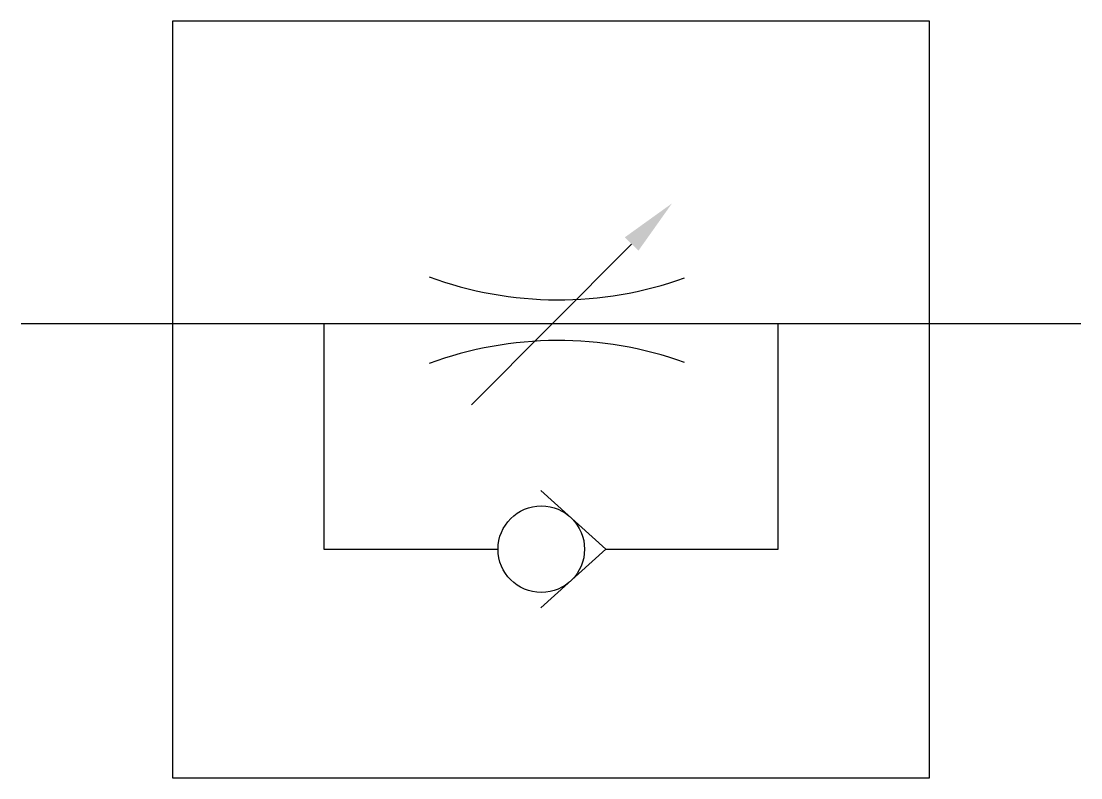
# Model space of a CAD drawing. Extents: x 0 to 16.8, y -7.2 to 4.8.
import ezdxf

# ---------------------------------------------------------------- set-up
doc = ezdxf.new("R2010")
doc.units = 0
doc.layers.add('2', color=1, linetype='CONTINUOUS')

msp = doc.modelspace()

# ---------------------------------------------------------------- linework, layer by layer
at = {"layer": '2', "color": 0}
for p, q in [((9.678, 1.266), (7.142, -1.287)), ((16.8, 0), (0, 0)), ((4.8, 0), (4.8, -3.574)), ((12, -3.574), (12, 0)), ((9.27, -3.574), (8.237, -2.642)), ((4.8, -3.574), (7.559, -3.574)), ((9.27, -3.574), (8.237, -4.506)), ((9.27, -3.574), (12, -3.574))]:
    msp.add_line(p, q, dxfattribs=at)
msp.add_lwpolyline([(2.4, 4.8), (2.4, -7.2), (14.4, -7.2), (14.4, 4.8)], close=True, dxfattribs=at)
msp.add_circle((8.246, -3.574), 0.686, dxfattribs=at)
for centre, start, end in [((8.516, 6.319), 249.8055, 289.6878), ((8.516, -6.202), 70.3122, 110.1945)]:
    msp.add_arc(centre, 5.938, start, end, dxfattribs=at)
msp.add_solid([(9.571, 1.373), (9.786, 1.16), (10.318, 1.91)], dxfattribs=at)

doc.saveas('drawing.dxf')
